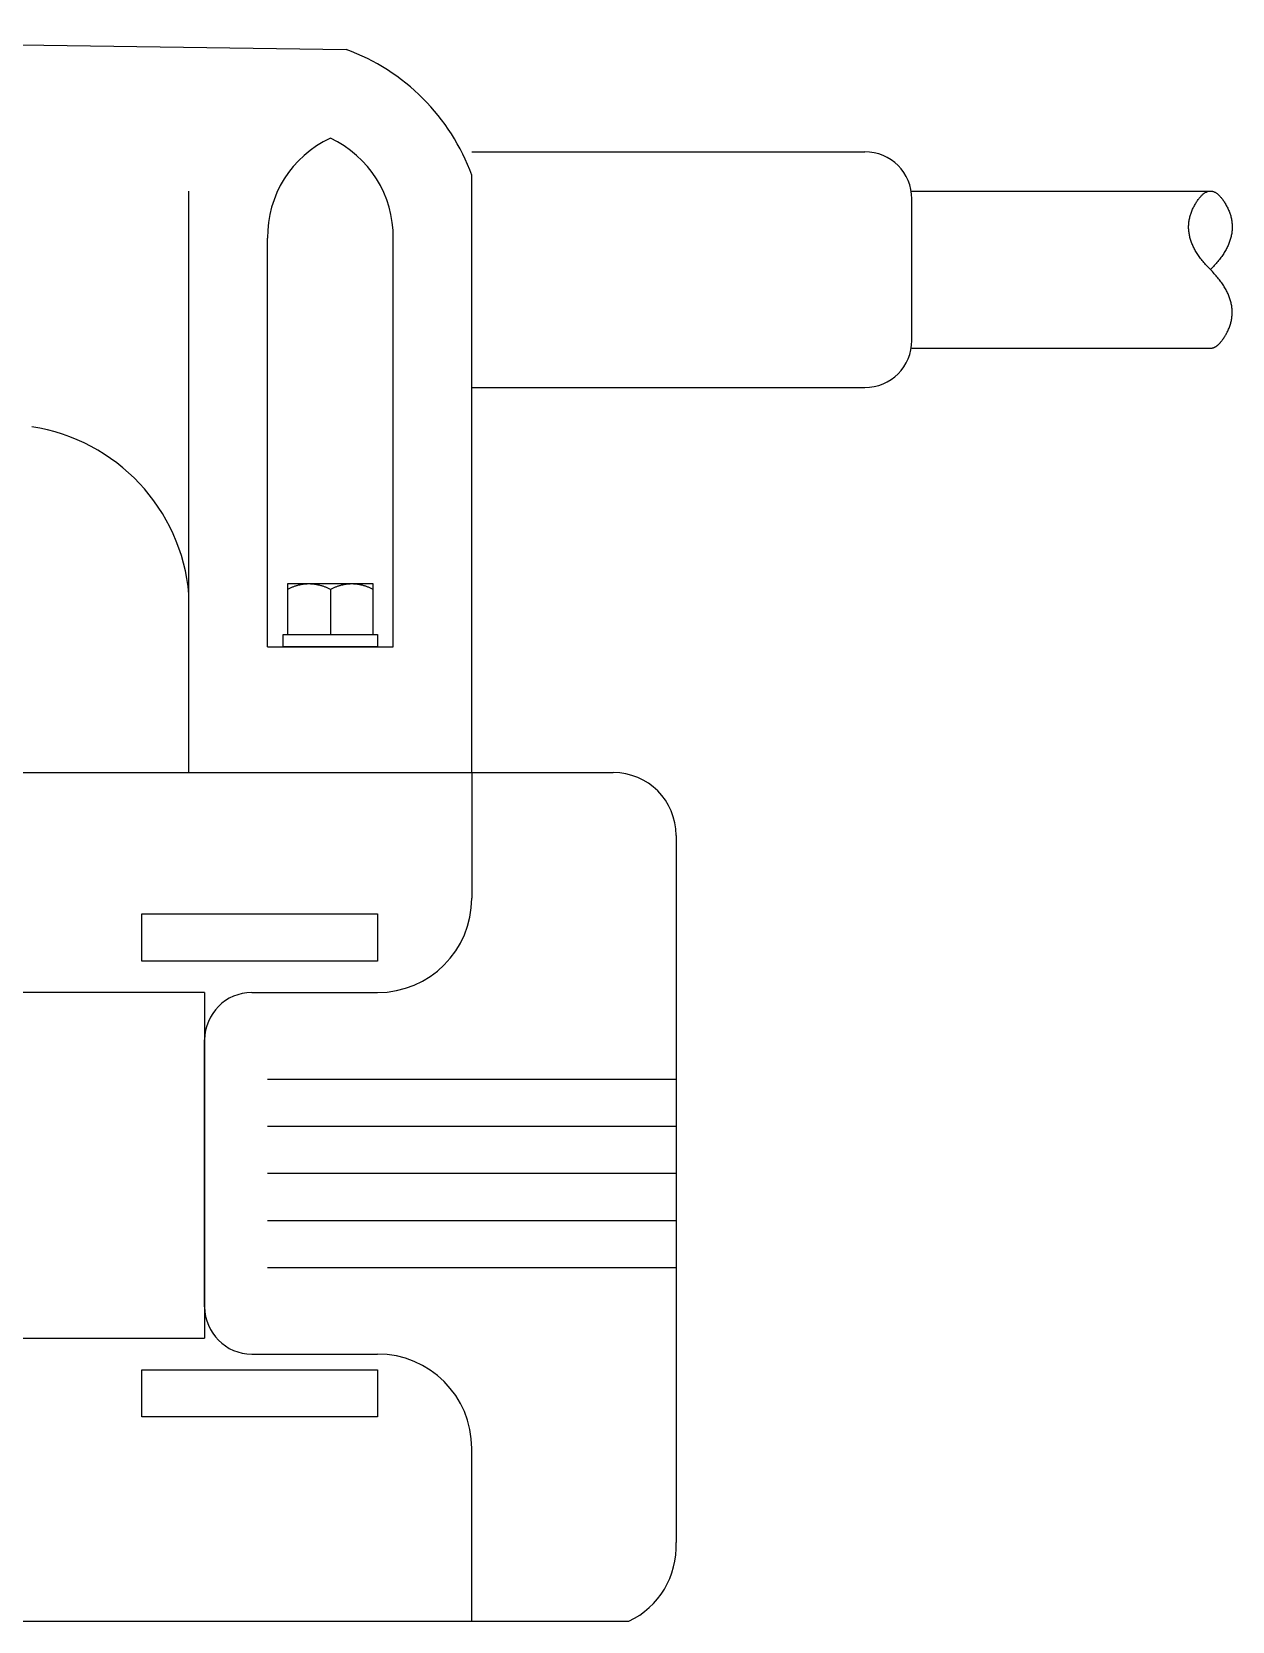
# Model space of a CAD drawing. Header units: millimetres. Extents: x -2880 to 3894, y -2977 to 4857.
# Drawn here: x 74 to 201.3, y -856.9 to -688.3 of the extents above; entities that cross this region are included whole.
import ezdxf

# ---------------------------------------------------------------- set-up
doc = ezdxf.new("R2010")
doc.units = ezdxf.units.MM
doc.header["$MEASUREMENT"] = 0
doc.layers.add('_5-0_', color=7, linetype='Continuous')

msp = doc.modelspace()

# ---------------------------------------------------------------- linework, layer by layer
at = {"layer": '_5-0_', "color": 3, "linetype": 'Continuous'}
for p, q in [((-29.308, -688.312), (107.359, -690.178)), ((120.692, -701.035), (162.359, -701.035)), ((120.692, -766.868), (120.692, -703.535)), ((90.692, -746.868), (90.692, -705.201)), ((167.359, -705.201), (199.025, -705.201)), ((167.359, -721.035), (167.359, -706.035)), ((197.617, -706.272), (197.671, -706.191)), ((197.671, -706.191), (197.725, -706.114)), ((197.725, -706.114), (197.78, -706.039)), ((197.78, -706.039), (197.834, -705.968)), ((197.834, -705.968), (197.888, -705.9)), ((197.888, -705.9), (197.942, -705.835)), ((197.942, -705.835), (197.996, -705.773)), ((197.996, -705.773), (198.05, -705.715)), ((198.05, -705.715), (198.105, -705.659)), ((198.105, -705.659), (198.159, -705.607)), ((198.159, -705.607), (198.213, -705.558)), ((198.213, -705.558), (198.267, -705.512)), ((198.267, -705.512), (198.321, -705.469)), ((198.321, -705.469), (198.375, -705.429)), ((198.375, -705.429), (198.43, -705.393)), ((198.43, -705.393), (198.484, -705.36)), ((198.484, -705.36), (198.538, -705.33)), ((198.538, -705.33), (198.592, -705.303)), ((198.592, -705.303), (198.646, -705.279)), ((198.646, -705.279), (198.7, -705.258)), ((198.7, -705.258), (198.755, -705.241)), ((198.755, -705.241), (198.809, -705.227)), ((198.809, -705.227), (198.863, -705.216)), ((198.863, -705.216), (198.917, -705.208)), ((198.917, -705.208), (198.971, -705.203)), ((198.971, -705.203), (199.025, -705.201)), ((199.025, -705.201), (199.08, -705.203)), ((199.08, -705.203), (199.134, -705.208)), ((199.134, -705.208), (199.188, -705.216)), ((199.188, -705.216), (199.242, -705.227)), ((199.242, -705.227), (199.296, -705.241)), ((199.296, -705.241), (199.35, -705.258)), ((199.35, -705.258), (199.405, -705.279)), ((199.405, -705.279), (199.459, -705.303)), ((199.459, -705.303), (199.513, -705.33)), ((199.513, -705.33), (199.567, -705.36)), ((199.567, -705.36), (199.621, -705.393)), ((199.621, -705.393), (199.675, -705.429)), ((199.675, -705.429), (199.73, -705.469)), ((199.73, -705.469), (199.784, -705.512)), ((199.784, -705.512), (199.838, -705.558)), ((199.838, -705.558), (199.892, -705.607)), ((199.892, -705.607), (199.946, -705.659)), ((199.946, -705.659), (200, -705.715)), ((200, -705.715), (200.055, -705.773)), ((200.055, -705.773), (200.109, -705.835)), ((200.109, -705.835), (200.163, -705.9)), ((200.163, -705.9), (200.217, -705.968)), ((200.217, -705.968), (200.271, -706.039)), ((200.271, -706.039), (200.325, -706.114)), ((200.325, -706.114), (200.38, -706.191)), ((200.38, -706.191), (200.434, -706.272)), ((196.85, -707.945), (196.877, -707.843)), ((196.877, -707.843), (196.907, -707.74)), ((196.907, -707.74), (196.94, -707.638)), ((196.94, -707.638), (196.975, -707.536)), ((196.975, -707.536), (197.013, -707.434)), ((197.013, -707.434), (197.053, -707.332)), ((197.053, -707.332), (197.096, -707.23)), ((197.096, -707.23), (197.141, -707.128)), ((197.141, -707.128), (197.189, -707.027)), ((197.189, -707.027), (197.239, -706.925)), ((197.239, -706.925), (197.292, -706.824)), ((197.292, -706.824), (197.346, -706.724)), ((197.346, -706.724), (197.4, -706.627)), ((197.4, -706.627), (197.455, -706.534)), ((197.455, -706.534), (197.509, -706.443)), ((197.509, -706.443), (197.563, -706.356)), ((197.563, -706.356), (197.617, -706.272)), ((200.434, -706.272), (200.488, -706.356)), ((200.488, -706.356), (200.542, -706.443)), ((200.542, -706.443), (200.596, -706.534)), ((200.596, -706.534), (200.65, -706.627)), ((200.65, -706.627), (200.705, -706.724)), ((200.705, -706.724), (200.759, -706.824)), ((200.759, -706.824), (200.812, -706.925)), ((200.812, -706.925), (200.862, -707.027)), ((200.862, -707.027), (200.91, -707.128)), ((200.91, -707.128), (200.955, -707.23)), ((200.955, -707.23), (200.998, -707.332)), ((200.998, -707.332), (201.038, -707.434)), ((201.038, -707.434), (201.076, -707.536)), ((201.076, -707.536), (201.111, -707.638)), ((201.111, -707.638), (201.144, -707.74)), ((201.144, -707.74), (201.174, -707.843)), ((201.174, -707.843), (201.201, -707.945)), ((196.715, -708.977), (196.717, -708.873)), ((196.715, -709.08), (196.715, -708.977)), ((196.718, -709.184), (196.715, -709.08)), ((196.717, -708.873), (196.721, -708.77)), ((196.723, -709.288), (196.718, -709.184)), ((196.721, -708.77), (196.728, -708.666)), ((196.731, -709.392), (196.723, -709.288)), ((196.728, -708.666), (196.738, -708.563)), ((196.742, -709.496), (196.731, -709.392)), ((196.738, -708.563), (196.75, -708.46)), ((196.755, -709.601), (196.742, -709.496)), ((196.75, -708.46), (196.765, -708.357)), ((196.771, -709.705), (196.755, -709.601)), ((196.765, -708.357), (196.783, -708.254)), ((196.783, -708.254), (196.803, -708.151)), ((196.803, -708.151), (196.825, -708.048)), ((196.825, -708.048), (196.85, -707.945)), ((201.201, -707.945), (201.226, -708.048)), ((201.226, -708.048), (201.248, -708.151)), ((201.248, -708.151), (201.268, -708.254)), ((201.268, -708.254), (201.286, -708.357)), ((201.296, -709.601), (201.28, -709.705)), ((201.286, -708.357), (201.3, -708.46)), ((201.309, -709.496), (201.296, -709.601)), ((201.3, -708.46), (201.313, -708.563)), ((201.32, -709.392), (201.309, -709.496)), ((201.313, -708.563), (201.323, -708.666)), ((201.328, -709.288), (201.32, -709.392)), ((201.323, -708.666), (201.33, -708.77)), ((201.333, -709.184), (201.328, -709.288)), ((201.33, -708.77), (201.334, -708.873)), ((201.336, -709.08), (201.333, -709.184)), ((201.334, -708.873), (201.336, -708.977)), ((201.336, -708.977), (201.336, -709.08)), ((99.025, -753.535), (99.025, -710.201)), ((112.359, -753.535), (112.359, -710.201)), ((196.789, -709.809), (196.771, -709.705)), ((196.81, -709.914), (196.789, -709.809)), ((196.833, -710.019), (196.81, -709.914)), ((196.859, -710.123), (196.833, -710.019)), ((196.887, -710.228), (196.859, -710.123)), ((196.918, -710.333), (196.887, -710.228)), ((196.952, -710.439), (196.918, -710.333)), ((196.987, -710.544), (196.952, -710.439)), ((197.026, -710.649), (196.987, -710.544)), ((197.067, -710.755), (197.026, -710.649)), ((197.111, -710.86), (197.067, -710.755)), ((197.157, -710.966), (197.111, -710.86)), ((197.205, -711.072), (197.157, -710.966)), ((197.257, -711.178), (197.205, -711.072)), ((197.31, -711.284), (197.257, -711.178)), ((197.367, -711.39), (197.31, -711.284)), ((200.741, -711.284), (200.684, -711.39)), ((200.794, -711.178), (200.741, -711.284)), ((200.846, -711.072), (200.794, -711.178)), ((200.894, -710.966), (200.846, -711.072)), ((200.94, -710.86), (200.894, -710.966)), ((200.984, -710.755), (200.94, -710.86)), ((201.025, -710.649), (200.984, -710.755)), ((201.064, -710.544), (201.025, -710.649)), ((201.099, -710.439), (201.064, -710.544)), ((201.133, -710.333), (201.099, -710.439)), ((201.164, -710.228), (201.133, -710.333)), ((201.192, -710.123), (201.164, -710.228)), ((201.218, -710.019), (201.192, -710.123)), ((201.241, -709.914), (201.218, -710.019)), ((201.262, -709.809), (201.241, -709.914)), ((201.28, -709.705), (201.262, -709.809)), ((197.425, -711.496), (197.367, -711.39)), ((197.487, -711.602), (197.425, -711.496)), ((197.551, -711.709), (197.487, -711.602)), ((197.617, -711.815), (197.551, -711.709)), ((197.686, -711.922), (197.617, -711.815)), ((197.758, -712.029), (197.686, -711.922)), ((197.832, -712.136), (197.758, -712.029)), ((197.908, -712.242), (197.832, -712.136)), ((197.987, -712.35), (197.908, -712.242)), ((198.069, -712.457), (197.987, -712.35)), ((198.153, -712.564), (198.069, -712.457)), ((198.24, -712.671), (198.153, -712.564)), ((198.329, -712.779), (198.24, -712.671)), ((198.421, -712.887), (198.329, -712.779)), ((198.516, -712.994), (198.421, -712.887)), ((199.63, -712.887), (199.535, -712.994)), ((199.722, -712.779), (199.63, -712.887)), ((199.811, -712.671), (199.722, -712.779)), ((199.898, -712.564), (199.811, -712.671)), ((199.982, -712.457), (199.898, -712.564)), ((200.064, -712.35), (199.982, -712.457)), ((200.143, -712.242), (200.064, -712.35)), ((200.219, -712.136), (200.143, -712.242)), ((200.293, -712.029), (200.219, -712.136)), ((200.365, -711.922), (200.293, -712.029)), ((200.434, -711.815), (200.365, -711.922)), ((200.5, -711.709), (200.434, -711.815)), ((200.564, -711.602), (200.5, -711.709)), ((200.626, -711.496), (200.564, -711.602)), ((200.684, -711.39), (200.626, -711.496)), ((198.612, -713.102), (198.516, -712.994)), ((198.712, -713.21), (198.612, -713.102)), ((198.814, -713.318), (198.712, -713.21)), ((198.918, -713.426), (198.814, -713.318)), ((199.025, -713.535), (198.918, -713.426)), ((199.133, -713.426), (199.025, -713.535)), ((199.133, -713.643), (199.025, -713.535)), ((199.237, -713.318), (199.133, -713.426)), ((199.237, -713.751), (199.133, -713.643)), ((199.339, -713.21), (199.237, -713.318)), ((199.339, -713.859), (199.237, -713.751)), ((199.439, -713.102), (199.339, -713.21)), ((199.439, -713.967), (199.339, -713.859)), ((199.535, -712.994), (199.439, -713.102)), ((199.535, -714.075), (199.439, -713.967)), ((199.63, -714.183), (199.535, -714.075)), ((199.722, -714.29), (199.63, -714.183)), ((199.811, -714.398), (199.722, -714.29)), ((199.898, -714.505), (199.811, -714.398)), ((199.982, -714.613), (199.898, -714.505)), ((200.064, -714.72), (199.982, -714.613)), ((200.143, -714.827), (200.064, -714.72)), ((200.219, -714.934), (200.143, -714.827)), ((200.293, -715.041), (200.219, -714.934)), ((200.365, -715.148), (200.293, -715.041)), ((200.434, -715.254), (200.365, -715.148)), ((200.5, -715.361), (200.434, -715.254)), ((200.564, -715.467), (200.5, -715.361)), ((200.626, -715.574), (200.564, -715.467)), ((200.684, -715.68), (200.626, -715.574)), ((200.741, -715.786), (200.684, -715.68)), ((200.794, -715.892), (200.741, -715.786)), ((200.846, -715.998), (200.794, -715.892)), ((200.894, -716.104), (200.846, -715.998)), ((200.94, -716.21), (200.894, -716.104)), ((200.984, -716.316), (200.94, -716.21)), ((201.025, -716.421), (200.984, -716.316)), ((201.064, -716.526), (201.025, -716.421)), ((201.099, -716.632), (201.064, -716.526)), ((201.133, -716.737), (201.099, -716.632)), ((201.164, -716.842), (201.133, -716.737)), ((201.192, -716.947), (201.164, -716.842)), ((201.218, -717.052), (201.192, -716.947)), ((201.241, -717.157), (201.218, -717.052)), ((201.262, -717.262), (201.241, -717.157)), ((201.28, -717.366), (201.262, -717.262)), ((201.296, -717.471), (201.28, -717.366)), ((201.309, -717.575), (201.296, -717.471)), ((201.32, -717.679), (201.309, -717.575)), ((201.328, -717.783), (201.32, -717.679)), ((201.333, -717.887), (201.328, -717.783)), ((201.336, -717.991), (201.333, -717.887)), ((201.336, -718.095), (201.336, -717.991)), ((200.998, -719.742), (201.038, -719.64)), ((201.038, -719.64), (201.076, -719.538)), ((201.076, -719.538), (201.111, -719.435)), ((201.111, -719.435), (201.144, -719.333)), ((201.144, -719.333), (201.174, -719.23)), ((201.174, -719.23), (201.201, -719.128)), ((201.201, -719.128), (201.226, -719.025)), ((201.226, -719.025), (201.248, -718.922)), ((201.248, -718.922), (201.268, -718.819)), ((201.268, -718.819), (201.286, -718.716)), ((201.286, -718.716), (201.3, -718.613)), ((201.3, -718.613), (201.313, -718.509)), ((201.313, -718.509), (201.323, -718.406)), ((201.323, -718.406), (201.33, -718.302)), ((201.33, -718.302), (201.334, -718.199)), ((201.334, -718.199), (201.336, -718.095)), ((199.919, -721.438), (199.946, -721.412)), ((199.946, -721.412), (199.973, -721.384)), ((199.973, -721.384), (200, -721.356)), ((200, -721.356), (200.028, -721.328)), ((200.028, -721.328), (200.055, -721.298)), ((200.055, -721.298), (200.082, -721.268)), ((200.082, -721.268), (200.109, -721.237)), ((200.109, -721.237), (200.136, -721.204)), ((200.136, -721.204), (200.163, -721.172)), ((200.163, -721.172), (200.19, -721.138)), ((200.19, -721.138), (200.217, -721.104)), ((200.217, -721.104), (200.244, -721.069)), ((200.244, -721.069), (200.271, -721.033)), ((200.271, -721.033), (200.298, -720.996)), ((200.298, -720.996), (200.325, -720.959)), ((200.325, -720.959), (200.353, -720.92)), ((200.353, -720.92), (200.38, -720.881)), ((200.38, -720.881), (200.407, -720.841)), ((200.407, -720.841), (200.434, -720.801)), ((200.434, -720.801), (200.461, -720.759)), ((200.461, -720.759), (200.488, -720.717)), ((200.488, -720.717), (200.515, -720.674)), ((200.515, -720.674), (200.542, -720.63)), ((200.542, -720.63), (200.569, -720.586)), ((200.569, -720.586), (200.596, -720.54)), ((200.596, -720.54), (200.623, -720.494)), ((200.623, -720.494), (200.65, -720.447)), ((200.65, -720.447), (200.678, -720.399)), ((200.678, -720.399), (200.705, -720.351)), ((200.705, -720.351), (200.732, -720.301)), ((200.732, -720.301), (200.759, -720.251)), ((200.759, -720.251), (200.812, -720.15)), ((200.812, -720.15), (200.862, -720.048)), ((200.862, -720.048), (200.91, -719.946)), ((200.91, -719.946), (200.955, -719.844)), ((200.955, -719.844), (200.998, -719.742)), ((167.359, -721.868), (199.025, -721.868)), ((199.025, -721.868), (199.053, -721.868)), ((199.053, -721.868), (199.08, -721.866)), ((199.08, -721.866), (199.107, -721.864)), ((199.107, -721.864), (199.134, -721.862)), ((199.134, -721.862), (199.161, -721.858)), ((199.161, -721.858), (199.188, -721.854)), ((199.188, -721.854), (199.215, -721.849)), ((199.215, -721.849), (199.242, -721.843)), ((199.242, -721.843), (199.269, -721.836)), ((199.269, -721.836), (199.296, -721.829)), ((199.296, -721.829), (199.323, -721.82)), ((199.323, -721.82), (199.35, -721.811)), ((199.35, -721.811), (199.378, -721.801)), ((199.378, -721.801), (199.405, -721.791)), ((199.405, -721.791), (199.432, -721.779)), ((199.432, -721.779), (199.459, -721.767)), ((199.459, -721.767), (199.486, -721.754)), ((199.486, -721.754), (199.513, -721.74)), ((199.513, -721.74), (199.54, -721.725)), ((199.54, -721.725), (199.567, -721.71)), ((199.567, -721.71), (199.594, -721.694)), ((199.594, -721.694), (199.621, -721.677)), ((199.621, -721.677), (199.648, -721.659)), ((199.648, -721.659), (199.675, -721.641)), ((199.675, -721.641), (199.703, -721.621)), ((199.703, -721.621), (199.73, -721.601)), ((199.73, -721.601), (199.757, -721.58)), ((199.757, -721.58), (199.784, -721.559)), ((199.784, -721.559), (199.811, -721.536)), ((199.811, -721.536), (199.838, -721.513)), ((199.838, -721.513), (199.865, -721.489)), ((199.865, -721.489), (199.892, -721.464)), ((199.892, -721.464), (199.919, -721.438)), ((120.692, -726.035), (162.359, -726.035)), ((90.692, -766.868), (90.692, -746.868)), ((99.025, -753.535), (112.359, -753.535)), ((47.359, -766.868), (90.692, -766.868)), ((90.692, -766.868), (120.692, -766.868)), ((120.692, -766.868), (135.692, -766.868)), ((120.692, -766.868), (120.692, -780.201)), ((142.359, -773.535), (142.359, -848.535)), ((85.692, -786.868), (85.692, -781.868)), ((85.692, -781.868), (110.692, -781.868)), ((110.692, -781.868), (110.692, -786.868)), ((110.692, -786.868), (85.692, -786.868)), ((92.359, -790.201), (24.025, -790.201)), ((92.359, -790.201), (92.359, -826.868)), ((97.359, -790.201), (110.692, -790.201)), ((92.359, -823.535), (92.359, -795.201)), ((99.025, -799.368), (142.359, -799.368)), ((99.025, -804.368), (142.359, -804.368)), ((99.025, -809.368), (142.359, -809.368)), ((99.025, -814.368), (142.359, -814.368)), ((99.025, -819.368), (142.359, -819.368)), ((24.025, -826.868), (92.359, -826.868)), ((97.359, -828.535), (110.692, -828.535)), ((85.692, -835.201), (85.692, -830.201)), ((85.692, -830.201), (110.692, -830.201)), ((110.692, -830.201), (110.692, -835.201)), ((110.692, -835.201), (85.692, -835.201)), ((120.692, -856.868), (120.692, -838.535)), ((12.359, -856.868), (137.359, -856.868))]:
    msp.add_line(p, q, dxfattribs=at)
at = {"layer": '_5-0_', "color": 2, "linetype": 'Continuous'}
for p, q in [((110.238, -746.868), (101.147, -746.868)), ((101.147, -746.868), (101.147, -752.233)), ((101.218, -747.414), (101.147, -747.449)), ((101.289, -747.379), (101.218, -747.414)), ((101.36, -747.346), (101.289, -747.379)), ((101.431, -747.313), (101.36, -747.346)), ((101.502, -747.282), (101.431, -747.313)), ((101.573, -747.252), (101.502, -747.282)), ((101.644, -747.223), (101.573, -747.252)), ((101.715, -747.196), (101.644, -747.223)), ((101.786, -747.169), (101.715, -747.196)), ((101.857, -747.143), (101.786, -747.169)), ((101.928, -747.119), (101.857, -747.143)), ((101.999, -747.096), (101.928, -747.119)), ((102.07, -747.074), (101.999, -747.096)), ((102.141, -747.053), (102.07, -747.074)), ((102.212, -747.033), (102.141, -747.053)), ((102.283, -747.014), (102.212, -747.033)), ((102.354, -746.997), (102.283, -747.014)), ((102.425, -746.98), (102.354, -746.997)), ((102.496, -746.965), (102.425, -746.98)), ((102.567, -746.951), (102.496, -746.965)), ((102.638, -746.938), (102.567, -746.951)), ((102.709, -746.926), (102.638, -746.938)), ((102.78, -746.915), (102.709, -746.926)), ((102.851, -746.905), (102.78, -746.915)), ((102.922, -746.897), (102.851, -746.905)), ((102.993, -746.89), (102.922, -746.897)), ((103.064, -746.883), (102.993, -746.89)), ((103.135, -746.878), (103.064, -746.883)), ((103.206, -746.874), (103.135, -746.878)), ((103.277, -746.871), (103.206, -746.874)), ((103.348, -746.87), (103.277, -746.871)), ((103.419, -746.869), (103.348, -746.87)), ((103.49, -746.87), (103.419, -746.869)), ((103.562, -746.871), (103.49, -746.87)), ((103.633, -746.874), (103.562, -746.871)), ((103.704, -746.878), (103.633, -746.874)), ((103.775, -746.883), (103.704, -746.878)), ((103.846, -746.89), (103.775, -746.883)), ((103.917, -746.897), (103.846, -746.89)), ((103.988, -746.905), (103.917, -746.897)), ((104.059, -746.915), (103.988, -746.905)), ((104.13, -746.926), (104.059, -746.915)), ((104.201, -746.938), (104.13, -746.926)), ((104.272, -746.951), (104.201, -746.938)), ((104.343, -746.965), (104.272, -746.951)), ((104.414, -746.98), (104.343, -746.965)), ((104.485, -746.997), (104.414, -746.98)), ((104.556, -747.014), (104.485, -746.997)), ((104.627, -747.033), (104.556, -747.014)), ((104.698, -747.053), (104.627, -747.033)), ((104.769, -747.074), (104.698, -747.053)), ((104.84, -747.096), (104.769, -747.074)), ((104.911, -747.119), (104.84, -747.096)), ((104.982, -747.143), (104.911, -747.119)), ((105.053, -747.169), (104.982, -747.143)), ((105.124, -747.196), (105.053, -747.169)), ((105.195, -747.223), (105.124, -747.196)), ((105.266, -747.252), (105.195, -747.223)), ((105.337, -747.282), (105.266, -747.252)), ((105.408, -747.313), (105.337, -747.282)), ((105.479, -747.346), (105.408, -747.313)), ((105.55, -747.379), (105.479, -747.346)), ((105.621, -747.414), (105.55, -747.379)), ((105.692, -747.449), (105.621, -747.414)), ((105.763, -747.414), (105.692, -747.449)), ((105.692, -747.449), (105.692, -752.233)), ((105.834, -747.379), (105.763, -747.414)), ((105.905, -747.346), (105.834, -747.379)), ((105.976, -747.313), (105.905, -747.346)), ((106.047, -747.282), (105.976, -747.313)), ((106.118, -747.252), (106.047, -747.282)), ((106.189, -747.223), (106.118, -747.252)), ((106.26, -747.196), (106.189, -747.223)), ((106.331, -747.169), (106.26, -747.196)), ((106.402, -747.143), (106.331, -747.169)), ((106.473, -747.119), (106.402, -747.143)), ((106.544, -747.096), (106.473, -747.119)), ((106.615, -747.074), (106.544, -747.096)), ((106.686, -747.053), (106.615, -747.074)), ((106.758, -747.033), (106.686, -747.053)), ((106.829, -747.014), (106.758, -747.033)), ((106.9, -746.997), (106.829, -747.014)), ((106.971, -746.98), (106.9, -746.997)), ((107.042, -746.965), (106.971, -746.98)), ((107.113, -746.951), (107.042, -746.965)), ((107.184, -746.938), (107.113, -746.951)), ((107.255, -746.926), (107.184, -746.938)), ((107.326, -746.915), (107.255, -746.926)), ((107.397, -746.905), (107.326, -746.915)), ((107.468, -746.897), (107.397, -746.905)), ((107.539, -746.89), (107.468, -746.897)), ((107.61, -746.883), (107.539, -746.89)), ((107.681, -746.878), (107.61, -746.883)), ((107.752, -746.874), (107.681, -746.878)), ((107.823, -746.871), (107.752, -746.874)), ((107.894, -746.87), (107.823, -746.871)), ((107.965, -746.869), (107.894, -746.87)), ((108.036, -746.87), (107.965, -746.869)), ((108.107, -746.871), (108.036, -746.87)), ((108.178, -746.874), (108.107, -746.871)), ((108.249, -746.878), (108.178, -746.874)), ((108.32, -746.883), (108.249, -746.878)), ((108.391, -746.89), (108.32, -746.883)), ((108.462, -746.897), (108.391, -746.89)), ((108.533, -746.905), (108.462, -746.897)), ((108.604, -746.915), (108.533, -746.905)), ((108.675, -746.926), (108.604, -746.915)), ((108.746, -746.938), (108.675, -746.926)), ((108.817, -746.951), (108.746, -746.938)), ((108.888, -746.965), (108.817, -746.951)), ((108.959, -746.98), (108.888, -746.965)), ((109.03, -746.997), (108.959, -746.98)), ((109.101, -747.014), (109.03, -746.997)), ((109.172, -747.033), (109.101, -747.014)), ((109.243, -747.053), (109.172, -747.033)), ((109.314, -747.074), (109.243, -747.053)), ((109.385, -747.096), (109.314, -747.074)), ((109.456, -747.119), (109.385, -747.096)), ((109.527, -747.143), (109.456, -747.119)), ((109.598, -747.169), (109.527, -747.143)), ((109.669, -747.196), (109.598, -747.169)), ((109.74, -747.223), (109.669, -747.196)), ((109.811, -747.252), (109.74, -747.223)), ((109.883, -747.282), (109.811, -747.252)), ((109.954, -747.313), (109.883, -747.282)), ((110.025, -747.346), (109.954, -747.313)), ((110.096, -747.379), (110.025, -747.346)), ((110.167, -747.414), (110.096, -747.379)), ((110.238, -747.449), (110.167, -747.414)), ((110.238, -752.233), (110.238, -746.868)), ((100.692, -753.535), (100.692, -752.233)), ((100.692, -752.233), (110.692, -752.233)), ((101.147, -752.233), (110.238, -752.233)), ((110.692, -752.233), (110.692, -753.535)), ((110.692, -753.535), (100.692, -753.535))]:
    msp.add_line(p, q, dxfattribs=at)
at = {"layer": '_5-0_', "color": 3, "linetype": 'Continuous'}
for centre, radius, start, end in [((99.679, -711.179), 22.361, 19.99048, 69.9118), ((110.534, -710.043), 11.51, 114.87762, 180.78705), ((100.85, -710.043), 11.51, 359.21294, 65.12236), ((162.359, -706.035), 5, 0, 90), ((162.359, -721.035), 5, 270, 0), ((71.069, -749.675), 19.697, 4.97102, 81.36815), ((135.692, -773.535), 6.667, 0, 90), ((110.692, -780.201), 10, 270, 0), ((97.359, -795.201), 5, 90, 180), ((97.359, -823.535), 5, 180, 270), ((110.692, -838.535), 10, 0, 90), ((133.574, -848.931), 8.793, 295.49183, 2.58023)]:
    msp.add_arc(centre, radius, start, end, dxfattribs=at)

doc.saveas('drawing.dxf')
